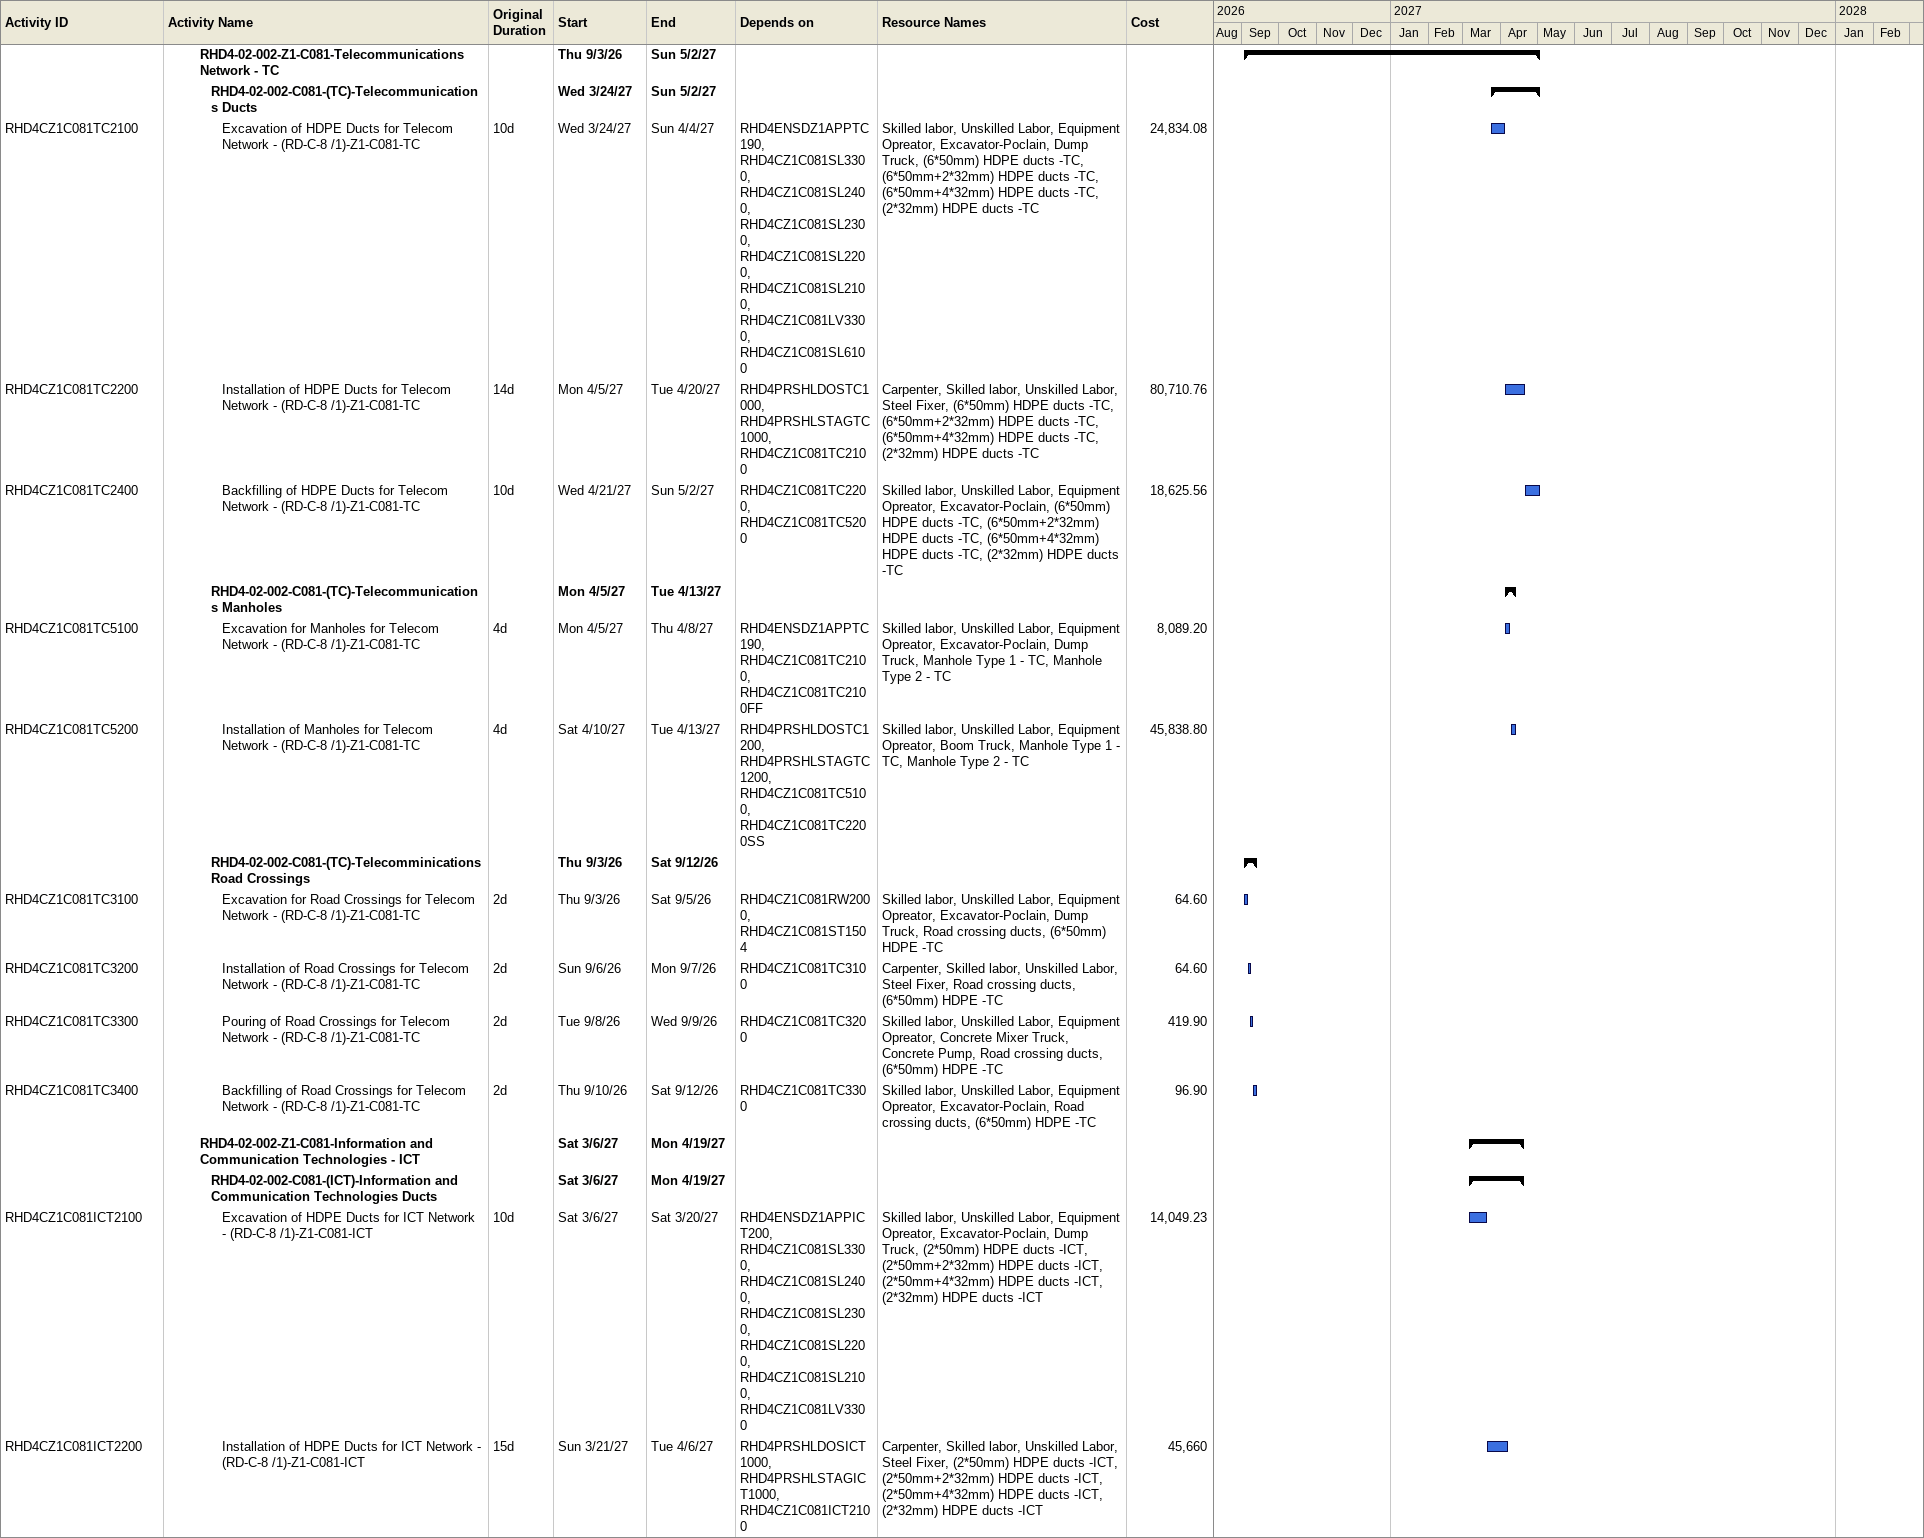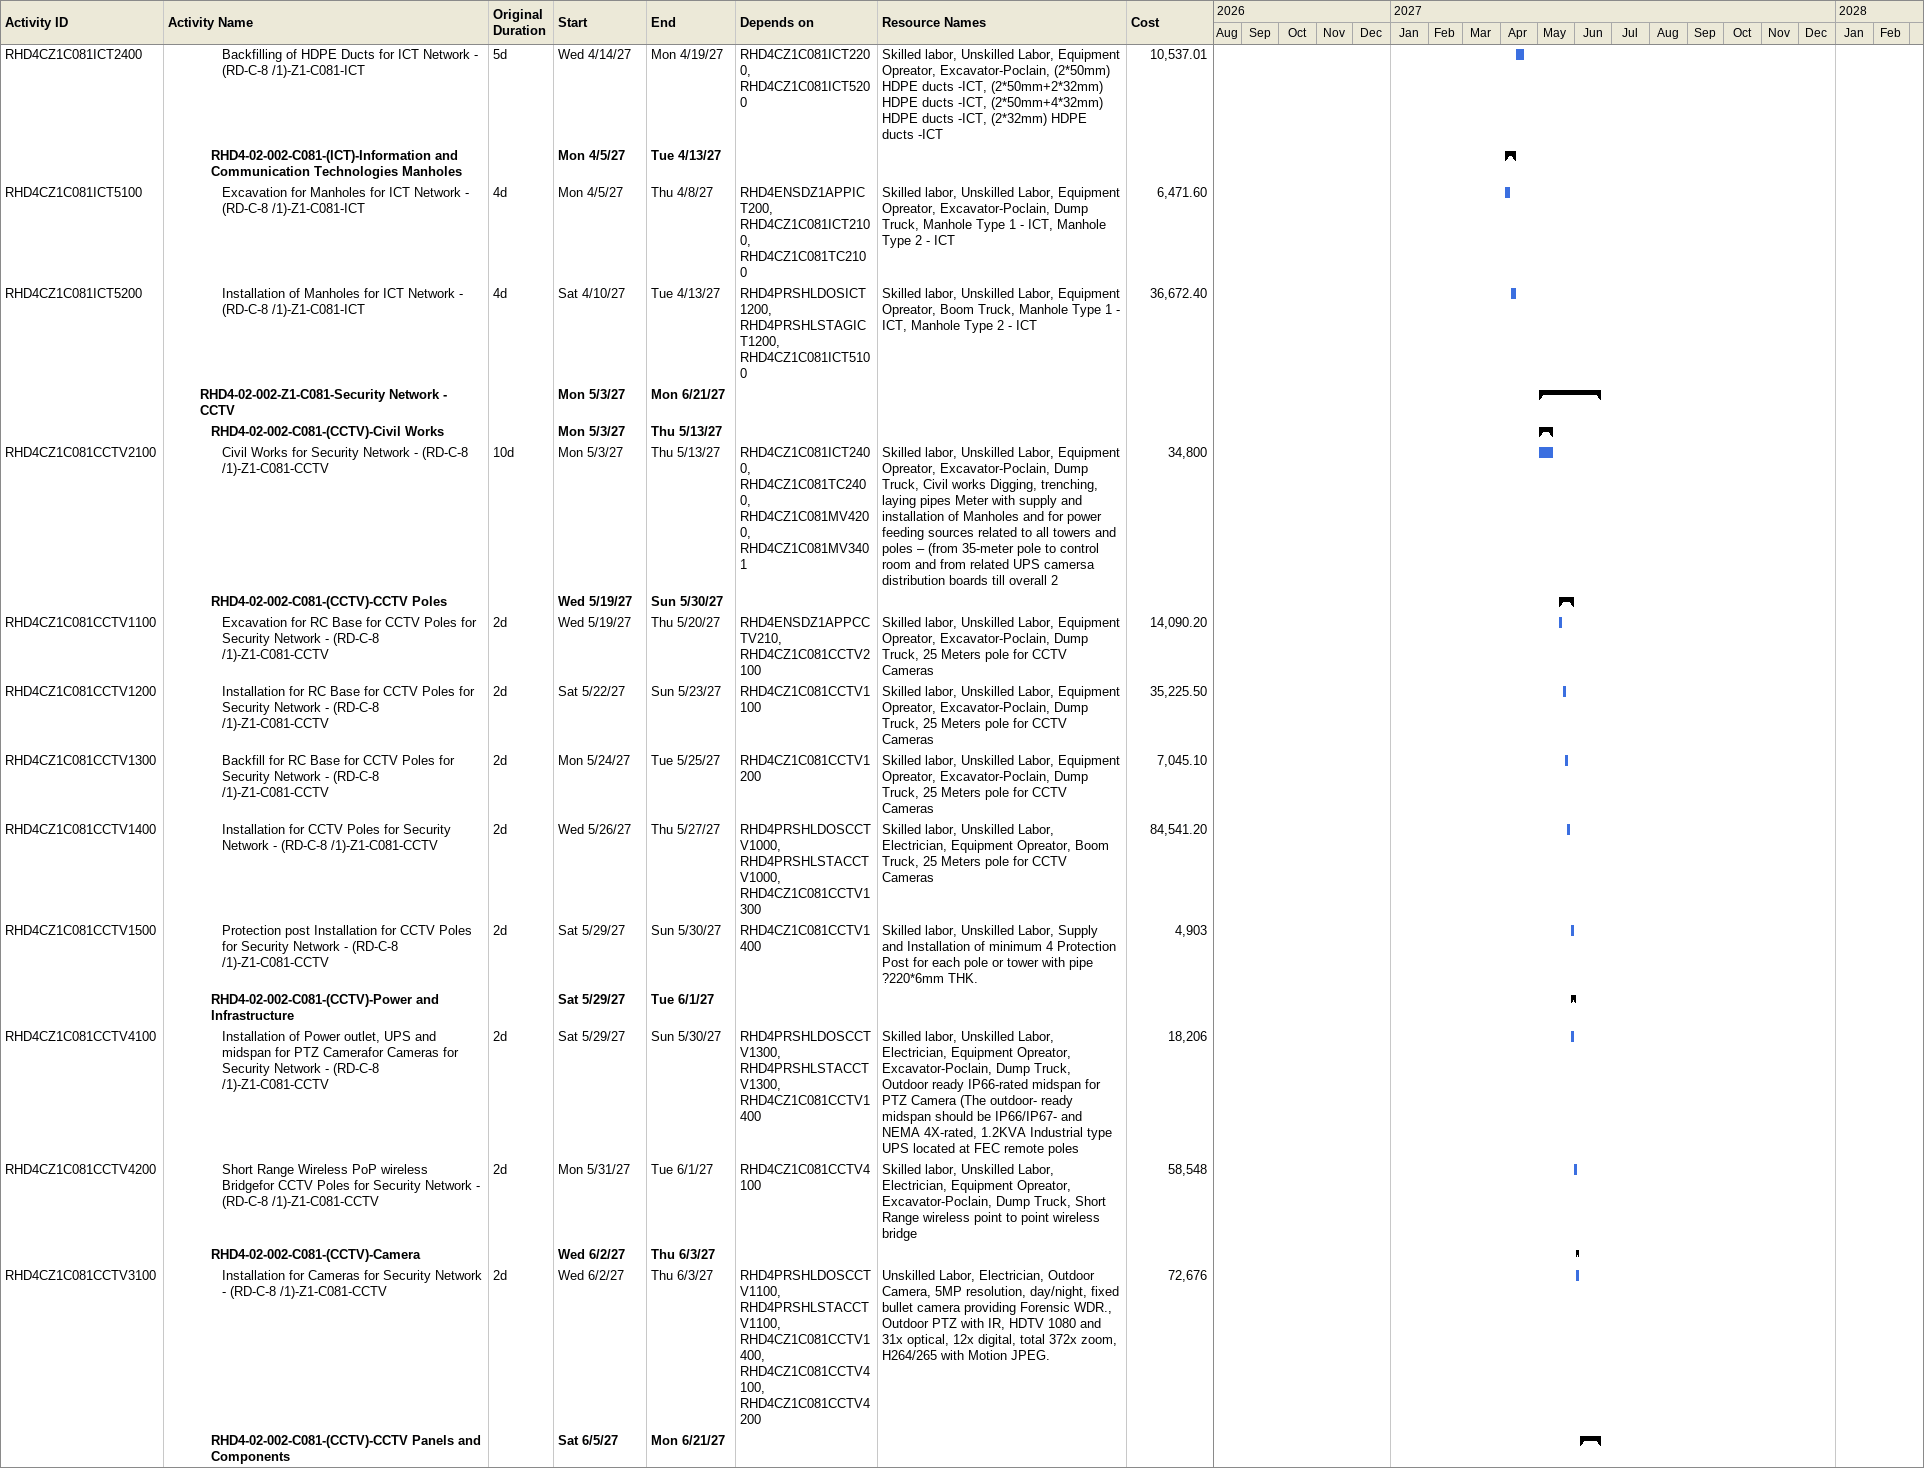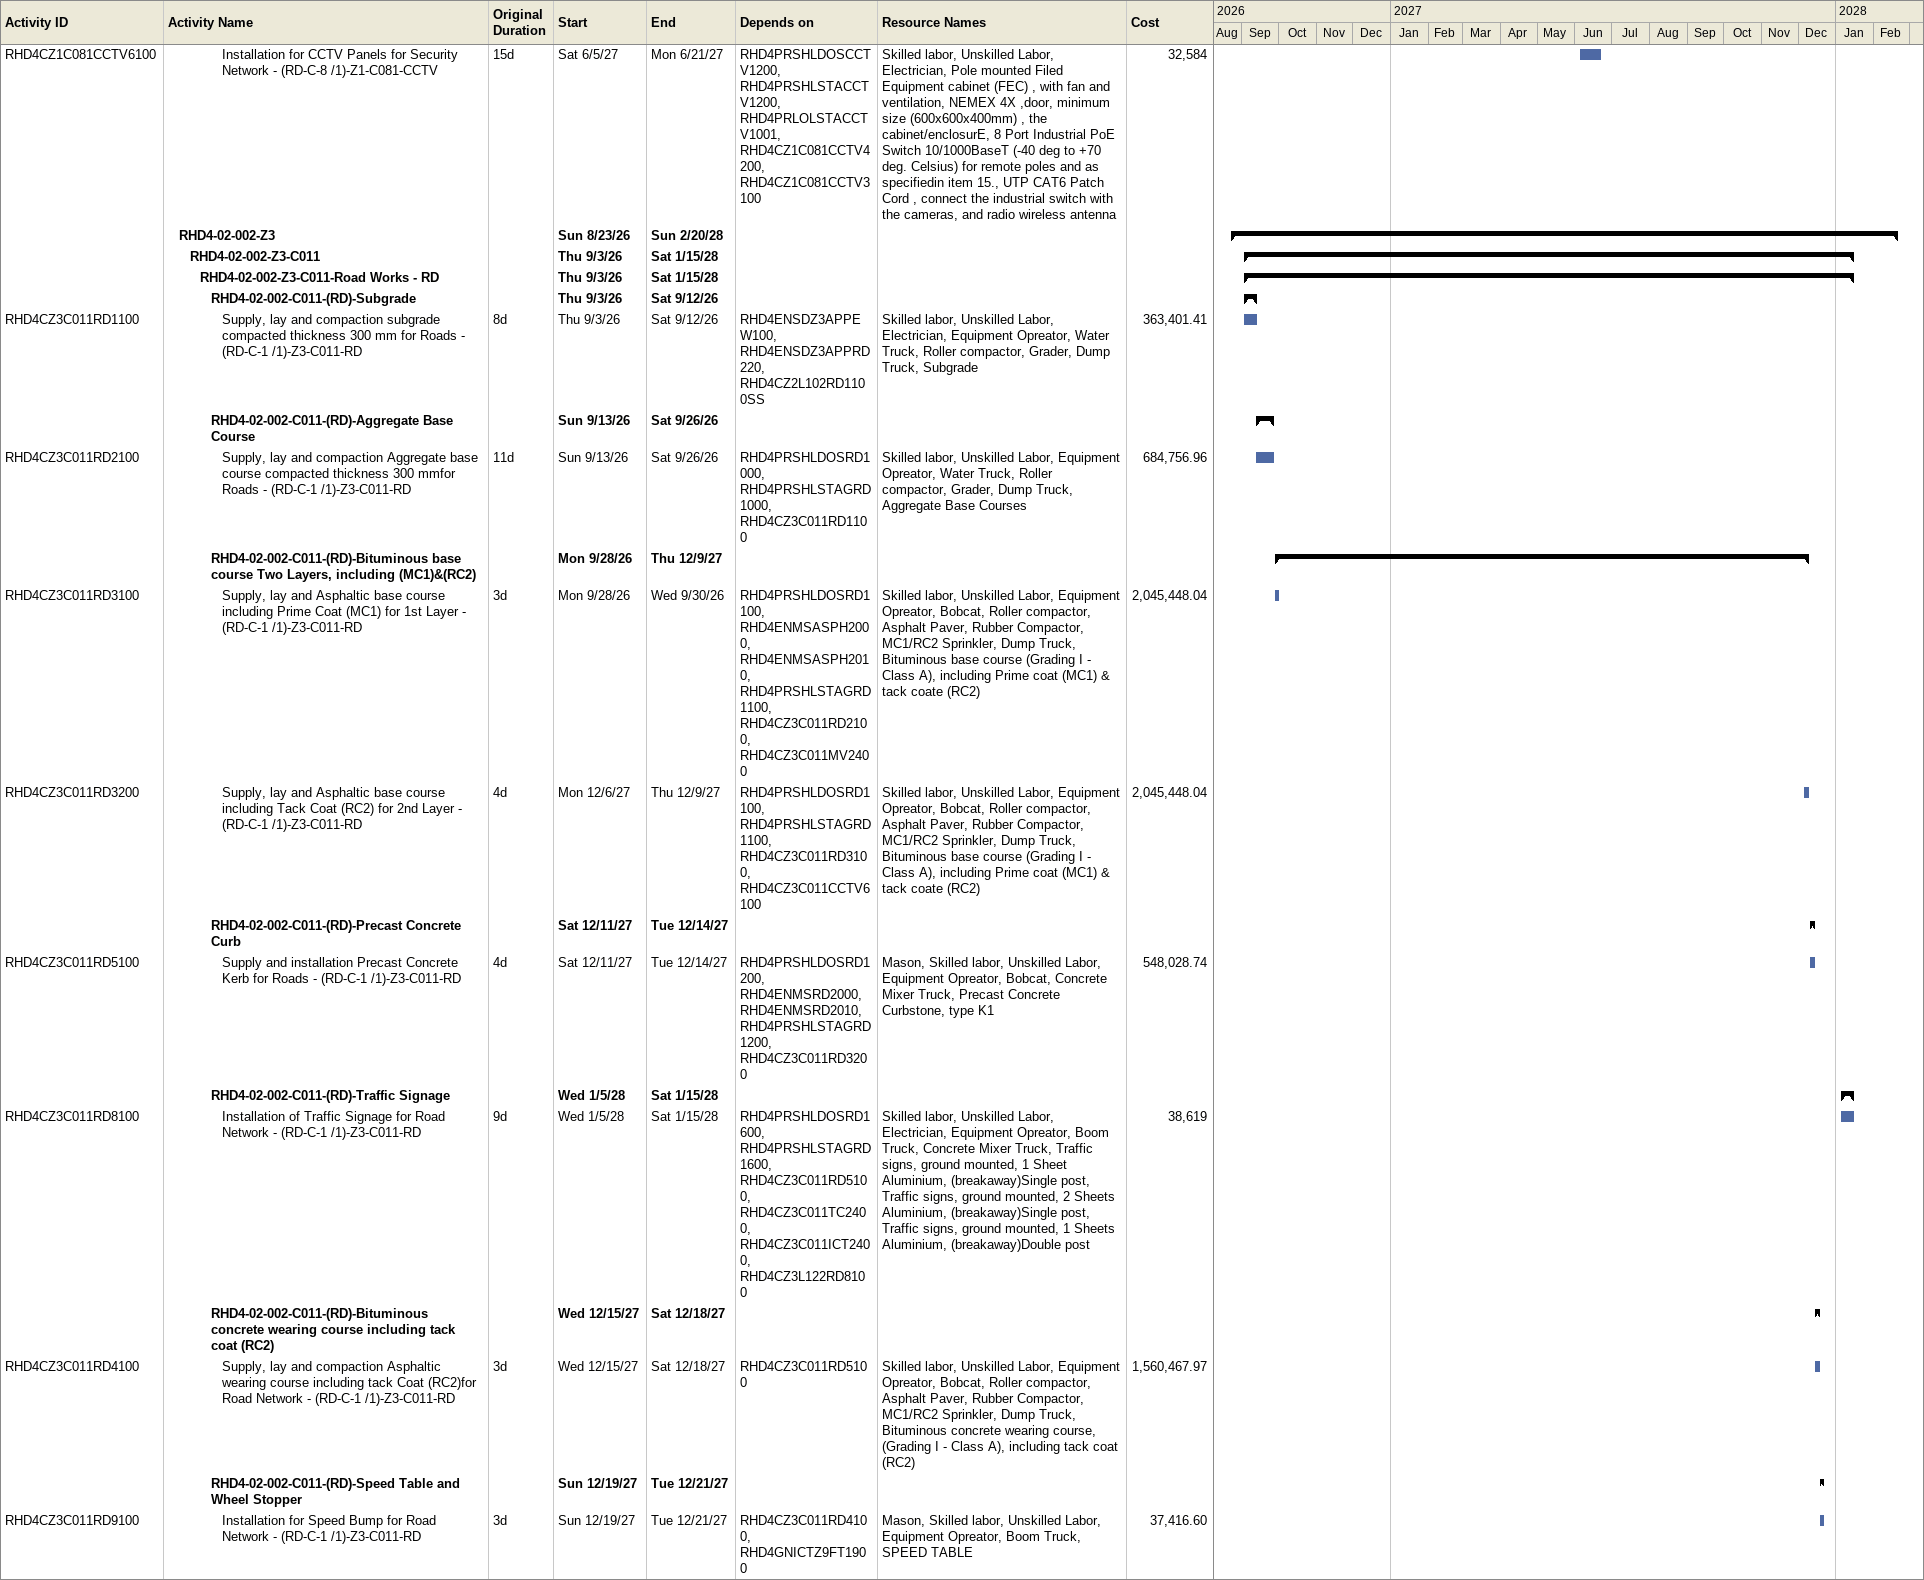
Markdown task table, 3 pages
| ID | Level | Task | Original duration | Start | Finish | Predecessors | Resources | Cost |
|---|---|---|---|---|---|---|---|---|
|  | 4 | **RHD4-02-002-Z1-C081-Telecommunications Network - TC** |  | 2026-09-03 | 2027-05-02 |  |  |  |
|  | 5 | **RHD4-02-002-C081-(TC)-Telecommunications Ducts** |  | 2027-03-24 | 2027-05-02 |  |  |  |
| RHD4CZ1C081TC2100 | 6 | Excavation of HDPE Ducts for Telecom Network - (RD-C-8 /1)-Z1-C081-TC | 10d | 2027-03-24 | 2027-04-04 | RHD4ENSDZ1APPTC190, RHD4CZ1C081SL3300, RHD4CZ1C081SL2400, RHD4CZ1C081SL2300, RHD4CZ1C081SL2200, RHD4CZ1C081SL2100, RHD4CZ1C081LV3300, RHD4CZ1C081SL6100 | Skilled labor, Unskilled Labor, Equipment Opreator, Excavator-Poclain, Dump Truck, (6*50mm) HDPE ducts -TC, (6*50mm+2*32mm) HDPE ducts -TC, (6*50mm+4*32mm) HDPE ducts -TC, (2*32mm) HDPE ducts -TC | 24834.08 |
| RHD4CZ1C081TC2200 | 6 | Installation of HDPE Ducts for Telecom Network - (RD-C-8 /1)-Z1-C081-TC | 14d | 2027-04-05 | 2027-04-20 | RHD4PRSHLDOSTC1000, RHD4PRSHLSTAGTC1000, RHD4CZ1C081TC2100 | Carpenter, Skilled labor, Unskilled Labor, Steel Fixer, (6*50mm) HDPE ducts -TC, (6*50mm+2*32mm) HDPE ducts -TC, (6*50mm+4*32mm) HDPE ducts -TC, (2*32mm) HDPE ducts -TC | 80710.76 |
| RHD4CZ1C081TC2400 | 6 | Backfilling of HDPE Ducts for Telecom Network - (RD-C-8 /1)-Z1-C081-TC | 10d | 2027-04-21 | 2027-05-02 | RHD4CZ1C081TC2200, RHD4CZ1C081TC5200 | Skilled labor, Unskilled Labor, Equipment Opreator, Excavator-Poclain, (6*50mm) HDPE ducts -TC, (6*50mm+2*32mm) HDPE ducts -TC, (6*50mm+4*32mm) HDPE ducts -TC, (2*32mm) HDPE ducts -TC | 18625.56 |
|  | 5 | **RHD4-02-002-C081-(TC)-Telecommunications Manholes** |  | 2027-04-05 | 2027-04-13 |  |  |  |
| RHD4CZ1C081TC5100 | 6 | Excavation for Manholes for Telecom Network - (RD-C-8 /1)-Z1-C081-TC | 4d | 2027-04-05 | 2027-04-08 | RHD4ENSDZ1APPTC190, RHD4CZ1C081TC2100, RHD4CZ1C081TC2100FF | Skilled labor, Unskilled Labor, Equipment Opreator, Excavator-Poclain, Dump Truck, Manhole Type 1 - TC, Manhole Type 2 - TC | 8089.20 |
| RHD4CZ1C081TC5200 | 6 | Installation of Manholes for Telecom Network - (RD-C-8 /1)-Z1-C081-TC | 4d | 2027-04-10 | 2027-04-13 | RHD4PRSHLDOSTC1200, RHD4PRSHLSTAGTC1200, RHD4CZ1C081TC5100, RHD4CZ1C081TC2200SS | Skilled labor, Unskilled Labor, Equipment Opreator, Boom Truck, Manhole Type 1 - TC, Manhole Type 2 - TC | 45838.80 |
|  | 5 | **RHD4-02-002-C081-(TC)-Telecomminications Road Crossings** |  | 2026-09-03 | 2026-09-12 |  |  |  |
| RHD4CZ1C081TC3100 | 6 | Excavation for Road Crossings for Telecom Network - (RD-C-8 /1)-Z1-C081-TC | 2d | 2026-09-03 | 2026-09-05 | RHD4CZ1C081RW2000, RHD4CZ1C081ST1504 | Skilled labor, Unskilled Labor, Equipment Opreator, Excavator-Poclain, Dump Truck, Road crossing ducts, (6*50mm) HDPE -TC | 64.60 |
| RHD4CZ1C081TC3200 | 6 | Installation of Road Crossings for Telecom Network - (RD-C-8 /1)-Z1-C081-TC | 2d | 2026-09-06 | 2026-09-07 | RHD4CZ1C081TC3100 | Carpenter, Skilled labor, Unskilled Labor, Steel Fixer, Road crossing ducts, (6*50mm) HDPE -TC | 64.60 |
| RHD4CZ1C081TC3300 | 6 | Pouring of Road Crossings for Telecom Network - (RD-C-8 /1)-Z1-C081-TC | 2d | 2026-09-08 | 2026-09-09 | RHD4CZ1C081TC3200 | Skilled labor, Unskilled Labor, Equipment Opreator, Concrete Mixer Truck, Concrete Pump, Road crossing ducts, (6*50mm) HDPE -TC | 419.90 |
| RHD4CZ1C081TC3400 | 6 | Backfilling of Road Crossings for Telecom Network - (RD-C-8 /1)-Z1-C081-TC | 2d | 2026-09-10 | 2026-09-12 | RHD4CZ1C081TC3300 | Skilled labor, Unskilled Labor, Equipment Opreator, Excavator-Poclain, Road crossing ducts, (6*50mm) HDPE -TC | 96.90 |
|  | 4 | **RHD4-02-002-Z1-C081-Information and Communication Technologies - ICT** |  | 2027-03-06 | 2027-04-19 |  |  |  |
|  | 5 | **RHD4-02-002-C081-(ICT)-Information and Communication Technologies Ducts** |  | 2027-03-06 | 2027-04-19 |  |  |  |
| RHD4CZ1C081ICT2100 | 6 | Excavation of HDPE Ducts for ICT Network - (RD-C-8 /1)-Z1-C081-ICT | 10d | 2027-03-06 | 2027-03-20 | RHD4ENSDZ1APPICT200, RHD4CZ1C081SL3300, RHD4CZ1C081SL2400, RHD4CZ1C081SL2300, RHD4CZ1C081SL2200, RHD4CZ1C081SL2100, RHD4CZ1C081LV3300 | Skilled labor, Unskilled Labor, Equipment Opreator, Excavator-Poclain, Dump Truck, (2*50mm) HDPE ducts -ICT, (2*50mm+2*32mm) HDPE ducts -ICT, (2*50mm+4*32mm) HDPE ducts -ICT, (2*32mm) HDPE ducts -ICT | 14049.23 |
| RHD4CZ1C081ICT2200 | 6 | Installation of HDPE Ducts for ICT Network - (RD-C-8 /1)-Z1-C081-ICT | 15d | 2027-03-21 | 2027-04-06 | RHD4PRSHLDOSICT1000, RHD4PRSHLSTAGICT1000, RHD4CZ1C081ICT2100 | Carpenter, Skilled labor, Unskilled Labor, Steel Fixer, (2*50mm) HDPE ducts -ICT, (2*50mm+2*32mm) HDPE ducts -ICT, (2*50mm+4*32mm) HDPE ducts -ICT, (2*32mm) HDPE ducts -ICT | 45660 |
| RHD4CZ1C081ICT2400 | 6 | Backfilling of HDPE Ducts for ICT Network - (RD-C-8 /1)-Z1-C081-ICT | 5d | 2027-04-14 | 2027-04-19 | RHD4CZ1C081ICT2200, RHD4CZ1C081ICT5200 | Skilled labor, Unskilled Labor, Equipment Opreator, Excavator-Poclain, (2*50mm) HDPE ducts -ICT, (2*50mm+2*32mm) HDPE ducts -ICT, (2*50mm+4*32mm) HDPE ducts -ICT, (2*32mm) HDPE ducts -ICT | 10537.01 |
|  | 5 | **RHD4-02-002-C081-(ICT)-Information and Communication Technologies Manholes** |  | 2027-04-05 | 2027-04-13 |  |  |  |
| RHD4CZ1C081ICT5100 | 6 | Excavation for Manholes for ICT Network - (RD-C-8 /1)-Z1-C081-ICT | 4d | 2027-04-05 | 2027-04-08 | RHD4ENSDZ1APPICT200, RHD4CZ1C081ICT2100, RHD4CZ1C081TC2100 | Skilled labor, Unskilled Labor, Equipment Opreator, Excavator-Poclain, Dump Truck, Manhole Type 1 - ICT, Manhole Type 2 - ICT | 6471.60 |
| RHD4CZ1C081ICT5200 | 6 | Installation of Manholes for ICT Network - (RD-C-8 /1)-Z1-C081-ICT | 4d | 2027-04-10 | 2027-04-13 | RHD4PRSHLDOSICT1200, RHD4PRSHLSTAGICT1200, RHD4CZ1C081ICT5100 | Skilled labor, Unskilled Labor, Equipment Opreator, Boom Truck, Manhole Type 1 - ICT, Manhole Type 2 - ICT | 36672.40 |
|  | 4 | **RHD4-02-002-Z1-C081-Security Network - CCTV** |  | 2027-05-03 | 2027-06-21 |  |  |  |
|  | 5 | **RHD4-02-002-C081-(CCTV)-Civil Works** |  | 2027-05-03 | 2027-05-13 |  |  |  |
| RHD4CZ1C081CCTV2100 | 6 | Civil Works for Security Network - (RD-C-8 /1)-Z1-C081-CCTV | 10d | 2027-05-03 | 2027-05-13 | RHD4CZ1C081ICT2400, RHD4CZ1C081TC2400, RHD4CZ1C081MV4200, RHD4CZ1C081MV3401 | Skilled labor, Unskilled Labor, Equipment Opreator, Excavator-Poclain, Dump Truck, Civil works Digging, trenching, laying pipes Meter with supply and installation of Manholes and for power feeding sources related to all towers and poles – (from 35-meter pole to control room and from related UPS camersa distribution boards till overall 2 | 34800 |
|  | 5 | **RHD4-02-002-C081-(CCTV)-CCTV Poles** |  | 2027-05-19 | 2027-05-30 |  |  |  |
| RHD4CZ1C081CCTV1100 | 6 | Excavation for RC Base for CCTV Poles for Security Network - (RD-C-8 /1)-Z1-C081-CCTV | 2d | 2027-05-19 | 2027-05-20 | RHD4ENSDZ1APPCCTV210, RHD4CZ1C081CCTV2100 | Skilled labor, Unskilled Labor, Equipment Opreator, Excavator-Poclain, Dump Truck, 25 Meters pole for CCTV Cameras | 14090.20 |
| RHD4CZ1C081CCTV1200 | 6 | Installation for RC Base for CCTV Poles for Security Network - (RD-C-8 /1)-Z1-C081-CCTV | 2d | 2027-05-22 | 2027-05-23 | RHD4CZ1C081CCTV1100 | Skilled labor, Unskilled Labor, Equipment Opreator, Excavator-Poclain, Dump Truck, 25 Meters pole for CCTV Cameras | 35225.50 |
| RHD4CZ1C081CCTV1300 | 6 | Backfill for RC Base for CCTV Poles for Security Network - (RD-C-8 /1)-Z1-C081-CCTV | 2d | 2027-05-24 | 2027-05-25 | RHD4CZ1C081CCTV1200 | Skilled labor, Unskilled Labor, Equipment Opreator, Excavator-Poclain, Dump Truck, 25 Meters pole for CCTV Cameras | 7045.10 |
| RHD4CZ1C081CCTV1400 | 6 | Installation for CCTV Poles for Security Network - (RD-C-8 /1)-Z1-C081-CCTV | 2d | 2027-05-26 | 2027-05-27 | RHD4PRSHLDOSCCTV1000, RHD4PRSHLSTACCTV1000, RHD4CZ1C081CCTV1300 | Skilled labor, Unskilled Labor, Electrician, Equipment Opreator, Boom Truck, 25 Meters pole for CCTV Cameras | 84541.20 |
| RHD4CZ1C081CCTV1500 | 6 | Protection post Installation for CCTV Poles for Security Network - (RD-C-8 /1)-Z1-C081-CCTV | 2d | 2027-05-29 | 2027-05-30 | RHD4CZ1C081CCTV1400 | Skilled labor, Unskilled Labor, Supply and Installation of minimum 4 Protection Post for each pole or tower with pipe ?220*6mm THK. | 4903 |
|  | 5 | **RHD4-02-002-C081-(CCTV)-Power and Infrastructure** |  | 2027-05-29 | 2027-06-01 |  |  |  |
| RHD4CZ1C081CCTV4100 | 6 | Installation of Power outlet, UPS and midspan for PTZ Camerafor Cameras for Security Network - (RD-C-8 /1)-Z1-C081-CCTV | 2d | 2027-05-29 | 2027-05-30 | RHD4PRSHLDOSCCTV1300, RHD4PRSHLSTACCTV1300, RHD4CZ1C081CCTV1400 | Skilled labor, Unskilled Labor, Electrician, Equipment Opreator, Excavator-Poclain, Dump Truck, Outdoor ready IP66-rated midspan for PTZ Camera (The outdoor- ready midspan should be IP66/IP67- and NEMA 4X-rated, 1.2KVA Industrial type UPS located at FEC remote poles | 18206 |
| RHD4CZ1C081CCTV4200 | 6 | Short Range Wireless PoP wireless Bridgefor CCTV Poles for Security Network - (RD-C-8 /1)-Z1-C081-CCTV | 2d | 2027-05-31 | 2027-06-01 | RHD4CZ1C081CCTV4100 | Skilled labor, Unskilled Labor, Electrician, Equipment Opreator, Excavator-Poclain, Dump Truck, Short Range wireless point to point wireless bridge | 58548 |
|  | 5 | **RHD4-02-002-C081-(CCTV)-Camera** |  | 2027-06-02 | 2027-06-03 |  |  |  |
| RHD4CZ1C081CCTV3100 | 6 | Installation for Cameras for Security Network - (RD-C-8 /1)-Z1-C081-CCTV | 2d | 2027-06-02 | 2027-06-03 | RHD4PRSHLDOSCCTV1100, RHD4PRSHLSTACCTV1100, RHD4CZ1C081CCTV1400, RHD4CZ1C081CCTV4100, RHD4CZ1C081CCTV4200 | Unskilled Labor, Electrician, Outdoor Camera, 5MP resolution, day/night, fixed bullet camera providing Forensic WDR., Outdoor PTZ with IR, HDTV 1080 and 31x optical, 12x digital, total 372x zoom, H264/265 with Motion JPEG. | 72676 |
|  | 5 | **RHD4-02-002-C081-(CCTV)-CCTV Panels and Components** |  | 2027-06-05 | 2027-06-21 |  |  |  |
| RHD4CZ1C081CCTV6100 | 6 | Installation for CCTV Panels for Security Network - (RD-C-8 /1)-Z1-C081-CCTV | 15d | 2027-06-05 | 2027-06-21 | RHD4PRSHLDOSCCTV1200, RHD4PRSHLSTACCTV1200, RHD4PRLOLSTACCTV1001, RHD4CZ1C081CCTV4200, RHD4CZ1C081CCTV3100 | Skilled labor, Unskilled Labor, Electrician, Pole mounted Filed Equipment cabinet (FEC) , with fan and ventilation, NEMEX 4X ,door, minimum size (600x600x400mm) , the cabinet/enclosurE, 8 Port Industrial PoE Switch 10/1000BaseT (-40 deg to +70 deg. Celsius) for remote poles and as specifiedin item 15., UTP CAT6 Patch Cord , connect the industrial switch with the cameras, and radio wireless antenna | 32584 |
|  | 2 | **RHD4-02-002-Z3** |  | 2026-08-23 | 2028-02-20 |  |  |  |
|  | 3 | **RHD4-02-002-Z3-C011** |  | 2026-09-03 | 2028-01-15 |  |  |  |
|  | 4 | **RHD4-02-002-Z3-C011-Road Works - RD** |  | 2026-09-03 | 2028-01-15 |  |  |  |
|  | 5 | **RHD4-02-002-C011-(RD)-Subgrade** |  | 2026-09-03 | 2026-09-12 |  |  |  |
| RHD4CZ3C011RD1100 | 6 | Supply, lay and compaction subgrade compacted thickness 300 mm for Roads - (RD-C-1 /1)-Z3-C011-RD | 8d | 2026-09-03 | 2026-09-12 | RHD4ENSDZ3APPEW100, RHD4ENSDZ3APPRD220, RHD4CZ2L102RD1100SS | Skilled labor, Unskilled Labor, Electrician, Equipment Opreator, Water Truck, Roller compactor, Grader, Dump Truck, Subgrade | 363401.41 |
|  | 5 | **RHD4-02-002-C011-(RD)-Aggregate Base Course** |  | 2026-09-13 | 2026-09-26 |  |  |  |
| RHD4CZ3C011RD2100 | 6 | Supply, lay and compaction Aggregate base course compacted thickness 300 mmfor Roads - (RD-C-1 /1)-Z3-C011-RD | 11d | 2026-09-13 | 2026-09-26 | RHD4PRSHLDOSRD1000, RHD4PRSHLSTAGRD1000, RHD4CZ3C011RD1100 | Skilled labor, Unskilled Labor, Equipment Opreator, Water Truck, Roller compactor, Grader, Dump Truck, Aggregate Base Courses | 684756.96 |
|  | 5 | **RHD4-02-002-C011-(RD)-Bituminous base course Two Layers, including (MC1)&(RC2)** |  | 2026-09-28 | 2027-12-09 |  |  |  |
| RHD4CZ3C011RD3100 | 6 | Supply, lay and Asphaltic base course including Prime Coat (MC1) for 1st Layer - (RD-C-1 /1)-Z3-C011-RD | 3d | 2026-09-28 | 2026-09-30 | RHD4PRSHLDOSRD1100, RHD4ENMSASPH2000, RHD4ENMSASPH2010, RHD4PRSHLSTAGRD1100, RHD4CZ3C011RD2100, RHD4CZ3C011MV2400 | Skilled labor, Unskilled Labor, Equipment Opreator, Bobcat, Roller compactor, Asphalt Paver, Rubber Compactor, MC1/RC2 Sprinkler, Dump Truck, Bituminous base course (Grading I - Class A), including Prime coat (MC1) & tack coate (RC2) | 2045448.04 |
| RHD4CZ3C011RD3200 | 6 | Supply, lay and Asphaltic base course including Tack Coat (RC2) for 2nd Layer - (RD-C-1 /1)-Z3-C011-RD | 4d | 2027-12-06 | 2027-12-09 | RHD4PRSHLDOSRD1100, RHD4PRSHLSTAGRD1100, RHD4CZ3C011RD3100, RHD4CZ3C011CCTV6100 | Skilled labor, Unskilled Labor, Equipment Opreator, Bobcat, Roller compactor, Asphalt Paver, Rubber Compactor, MC1/RC2 Sprinkler, Dump Truck, Bituminous base course (Grading I - Class A), including Prime coat (MC1) & tack coate (RC2) | 2045448.04 |
|  | 5 | **RHD4-02-002-C011-(RD)-Precast Concrete Curb** |  | 2027-12-11 | 2027-12-14 |  |  |  |
| RHD4CZ3C011RD5100 | 6 | Supply and installation Precast Concrete Kerb for Roads - (RD-C-1 /1)-Z3-C011-RD | 4d | 2027-12-11 | 2027-12-14 | RHD4PRSHLDOSRD1200, RHD4ENMSRD2000, RHD4ENMSRD2010, RHD4PRSHLSTAGRD1200, RHD4CZ3C011RD3200 | Mason, Skilled labor, Unskilled Labor, Equipment Opreator, Bobcat, Concrete Mixer Truck, Precast Concrete Curbstone, type K1 | 548028.74 |
|  | 5 | **RHD4-02-002-C011-(RD)-Traffic Signage** |  | 2028-01-05 | 2028-01-15 |  |  |  |
| RHD4CZ3C011RD8100 | 6 | Installation of Traffic Signage for Road Network - (RD-C-1 /1)-Z3-C011-RD | 9d | 2028-01-05 | 2028-01-15 | RHD4PRSHLDOSRD1600, RHD4PRSHLSTAGRD1600, RHD4CZ3C011RD5100, RHD4CZ3C011TC2400, RHD4CZ3C011ICT2400, RHD4CZ3L122RD8100 | Skilled labor, Unskilled Labor, Electrician, Equipment Opreator, Boom Truck, Concrete Mixer Truck, Traffic signs, ground mounted, 1 Sheet Aluminium, (breakaway)Single post, Traffic signs, ground mounted, 2 Sheets Aluminium, (breakaway)Single post, Traffic signs, ground mounted, 1 Sheets Aluminium, (breakaway)Double post | 38619 |
|  | 5 | **RHD4-02-002-C011-(RD)-Bituminous concrete wearing course including tack coat (RC2)** |  | 2027-12-15 | 2027-12-18 |  |  |  |
| RHD4CZ3C011RD4100 | 6 | Supply, lay and compaction Asphaltic wearing course including tack Coat (RC2)for Road Network - (RD-C-1 /1)-Z3-C011-RD | 3d | 2027-12-15 | 2027-12-18 | RHD4CZ3C011RD5100 | Skilled labor, Unskilled Labor, Equipment Opreator, Bobcat, Roller compactor, Asphalt Paver, Rubber Compactor, MC1/RC2 Sprinkler, Dump Truck, Bituminous concrete wearing course, (Grading I - Class A), including tack coat (RC2) | 1560467.97 |
|  | 5 | **RHD4-02-002-C011-(RD)-Speed Table and Wheel Stopper** |  | 2027-12-19 | 2027-12-21 |  |  |  |
| RHD4CZ3C011RD9100 | 6 | Installation for Speed Bump for Road Network - (RD-C-1 /1)-Z3-C011-RD | 3d | 2027-12-19 | 2027-12-21 | RHD4CZ3C011RD4100, RHD4GNICTZ9FT1900 | Mason, Skilled labor, Unskilled Labor, Equipment Opreator, Boom Truck, SPEED TABLE | 37416.60 |
